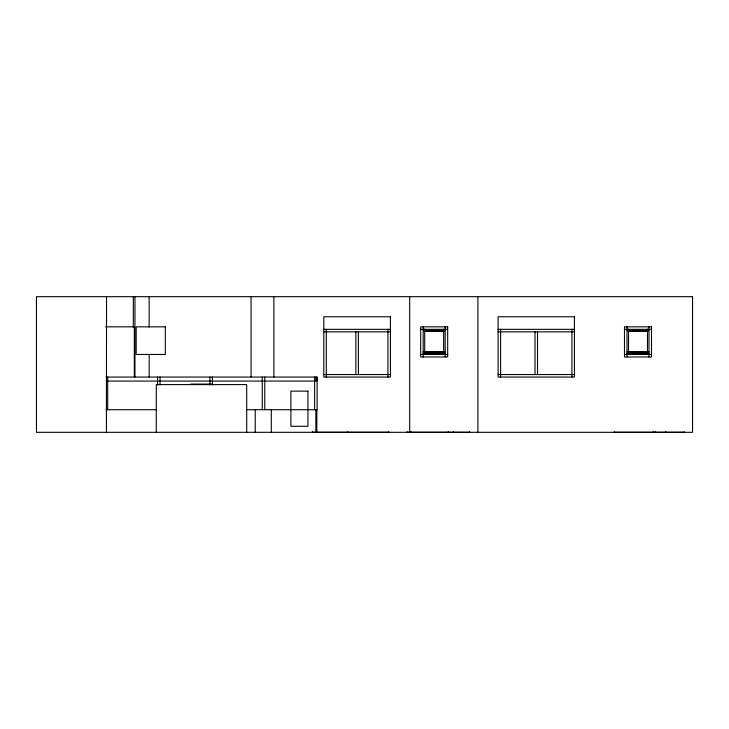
<?xml version="1.0" encoding="UTF-8"?>
<svg xmlns="http://www.w3.org/2000/svg" width="729" height="729" viewBox="0 0 729 729"><rect width="100%" height="100%" fill="white"/><g stroke="black" fill="none" stroke-linecap="round" stroke-linejoin="round"><path stroke-width="1.09" d="M105.596 326.829L134.318 326.829L134.318 376.738M323.813 329.335L390.425 329.335M420.679 329.335L447.679 329.335M498.098 329.335L574.434 329.335M624.489 329.335L651.498 329.335M423.184 330.483L445.173 330.483M627.004 330.483L648.983 330.483M424.697 330.793L443.66 330.793M628.507 330.793L647.48 330.793M424.287 331.103L444.07 331.103M628.106 331.103L647.89 331.103M323.813 331.85L390.425 331.85M498.098 331.85L574.434 331.85M423.184 351.834L445.173 351.834M627.004 351.834L648.983 351.834M424.697 352.143L443.66 352.143M628.507 352.143L647.48 352.143M423.184 353.283L445.173 353.283M627.004 353.283L648.983 353.283M423.184 353.911L445.173 353.911M627.004 353.911L648.983 353.911M420.679 354.458L447.679 354.458M624.489 354.458L651.498 354.458M323.813 374.551L390.425 374.551M498.098 374.551L574.434 374.551M106.015 377.057L317.133 377.057L317.133 409.707L246.438 409.707M106.425 381.076L315.867 381.076L315.867 377.057M190.943 384.083L212.048 384.083M106.015 409.707L156.516 409.707M684.303 431.714L684.303 432.261L614.237 432.261L614.237 431.714M665.732 431.714L665.732 432.261M655.28 431.714L655.28 432.261M653.239 431.714L653.239 432.261M648.983 326.829L648.983 356.964M647.48 329.025L647.48 353.911M628.507 329.025L628.507 353.911M627.004 326.829L627.004 356.964M571.928 329.335L571.928 377.057M537.519 331.85L537.519 374.551M535.013 331.85L535.013 374.551M500.604 329.335L500.604 377.057M477.905 296.685L477.905 432.315M469.667 431.714L469.667 432.261L407.083 432.261L407.083 431.714M453.438 431.714L453.438 432.261M448.28 431.714L448.28 432.261M445.173 326.829L445.173 356.964M443.66 329.025L443.66 353.911M424.697 329.025L424.697 353.911M423.184 326.829L423.184 356.964M410.901 431.714L410.901 432.261M409.689 296.685L409.689 432.315M388.803 431.714L388.803 432.261L312.404 432.261L312.404 431.714M387.919 329.335L387.919 377.057M358.376 331.85L358.376 374.551M355.861 331.85L355.861 374.551M347.76 431.714L347.76 432.261M326.319 329.335L326.319 377.057M316.878 377.057L316.878 381.076M316.833 409.707L316.833 432.315M315.867 409.707L315.867 432.315M315.684 431.714L315.684 432.261M314.618 377.057L314.618 409.707M273.885 296.685L273.885 376.929M271.306 409.707L271.306 432.315M264.773 377.057L264.773 409.707M262.258 377.057L262.258 409.707M255.232 409.707L255.232 432.315M251.068 296.685L251.068 376.929M246.694 432.315L246.694 384.593L156.279 384.593L156.279 432.315M212.412 377.057L212.412 384.939M209.906 377.057L209.906 384.939M160.052 377.057L160.052 384.939M157.546 377.057L157.546 384.939M149.163 296.685L149.163 327.203M149.163 354.33L149.163 376.929M134.947 296.685L134.947 376.929M133.316 296.685L133.316 327.203M107.692 377.057L107.692 409.707M106.543 296.685L106.425 432.315M692.55 296.685L36.45 296.685L36.45 432.315L692.55 432.315L692.55 296.685M390.425 316.778L323.813 316.778L323.813 377.057L390.425 377.057L390.425 316.778M574.434 316.778L498.098 316.778L498.098 377.057L574.434 377.057L574.434 316.778M165.319 326.838L136.195 326.838L136.195 354.458L165.319 354.458L165.319 326.838M447.679 326.829L420.679 326.829L420.679 356.964L447.679 356.964L447.679 326.829M651.498 326.829L624.489 326.829L624.489 356.964L651.498 356.964L651.498 326.829M307.939 391.127L290.871 391.127L290.871 426.292L307.939 426.292L307.939 391.127"/></g></svg>
